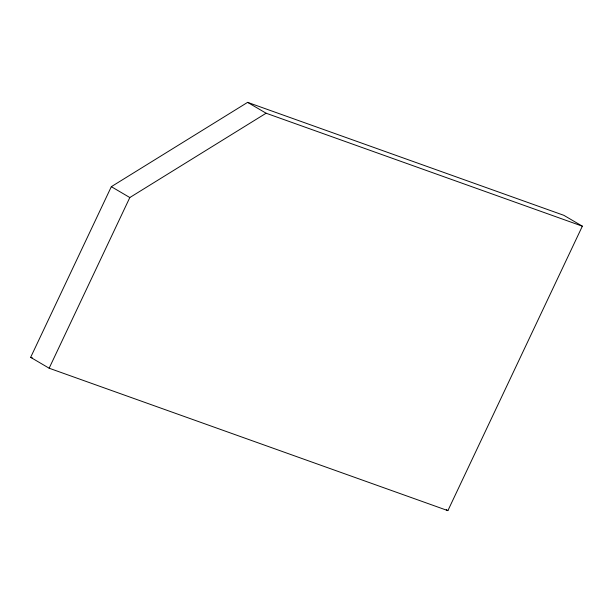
<?xml version="1.0" encoding="UTF-8"?>
<svg xmlns="http://www.w3.org/2000/svg" width="613" height="613" viewBox="0 0 613 613"><rect width="100%" height="100%" fill="white"/><g stroke="black" fill="none" stroke-linecap="round" stroke-linejoin="round"><path stroke-width="0.92" d="M30.65 357.348L111.328 186.674L247.614 102.363L563.853 215.324L582.35 226.182L447.888 510.637L49.147 368.214L30.65 357.348L32.451 357.992M49.147 368.214L129.818 197.539L266.103 113.221L582.35 226.182M247.614 102.363L266.103 113.221M111.328 186.674L129.818 197.539M446.279 509.694L447.888 510.637"/></g></svg>
